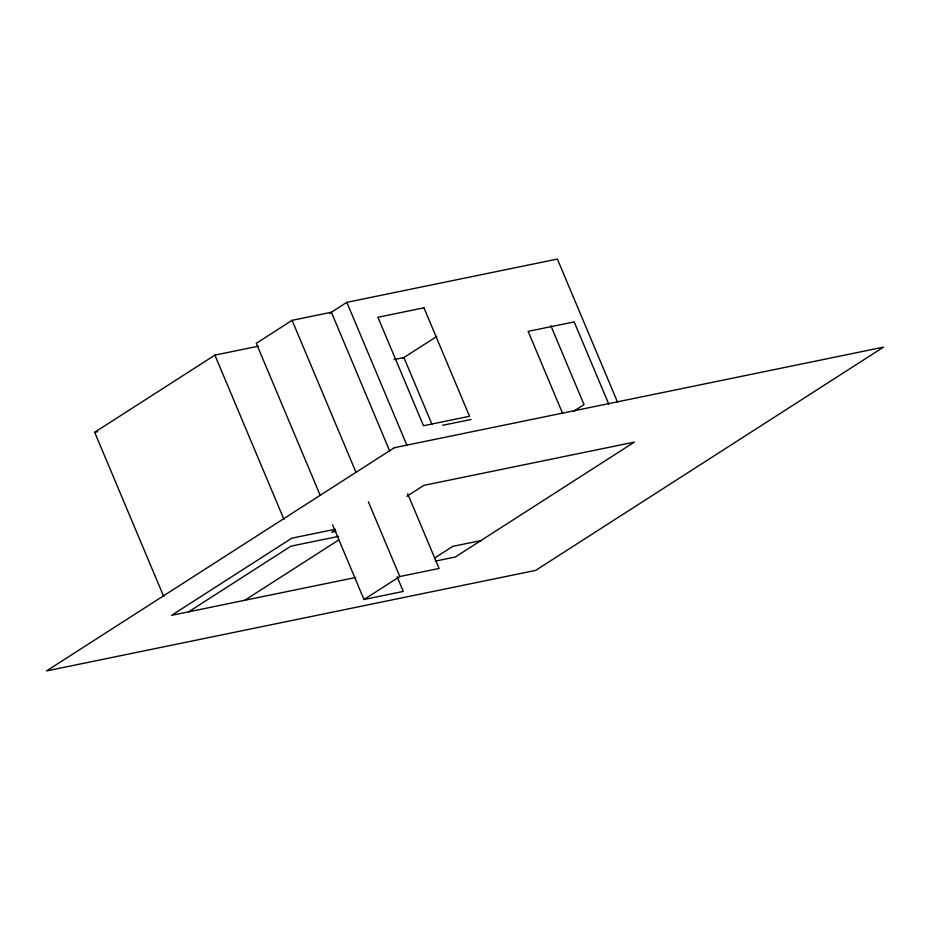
<?xml version="1.0" encoding="UTF-8"?>
<svg xmlns="http://www.w3.org/2000/svg" width="930" height="930" viewBox="0 0 930 930"><rect width="100%" height="100%" fill="white"/><g stroke="black" fill="none" stroke-linecap="round" stroke-linejoin="round"><path stroke-width="1.4" d="M163.761 596.618L94.674 432.276L214.888 355.132L258.47 346.169M389.717 451.027L331.382 312.248L292.09 320.327L256.296 343.31L320.234 495.423M329.778 313.282L346.832 302.343L557.384 259.063L617.485 402.027M402.69 358.329L436.798 336.439M188.581 611.835L290.892 546.177L338.613 536.366M335.404 529.856L331.754 532.204L335.963 531.332M244.73 600.303L338.636 540.028M406.724 496.341L423.778 485.39L634.33 442.11L455.281 557.012L435.356 561.115M573.24 411.537L584.028 404.62L550.804 325.605M332.58 524.787L363.99 599.513L399.795 576.53L439.088 568.463L407.677 493.725M434.508 558.093L452.782 546.375L480.857 540.597M394.088 359.573L403.911 357.55L431.997 424.359M94.674 432.276L97.487 431.694M442.75 425.266L471.092 419.442M335.416 529.216L291.834 538.179L171.62 615.323L355.69 577.484M363.99 599.513L403.283 591.433L397.11 576.751M608.755 404.132L574.182 321.896L528.147 331.359L562.708 413.606M346.832 302.343L406.922 445.307M292.09 320.327L356.039 472.452M368.373 501.805L399.795 576.53M214.888 355.132L283.976 519.475M394.355 447.702L46.5 670.937L535.645 570.392L883.5 347.157L394.355 447.702M423.952 307.807L377.906 317.27L423.51 425.742L469.545 416.28L423.952 307.807"/></g></svg>
